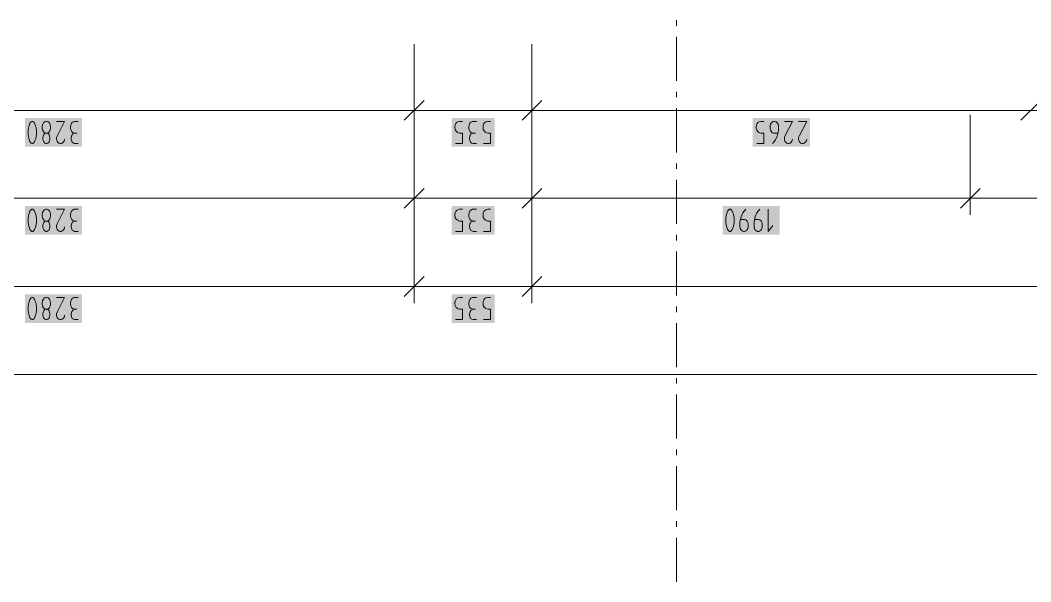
# Model space of a CAD drawing. Header units: millimetres. Extents: x 0 to 594, y 0 to 420.
# Drawn here: x 91.79 to 138.86, y 100.14 to 126.28 of the extents above; entities that cross this region are included whole.
import ezdxf

# ---------------------------------------------------------------- set-up
doc = ezdxf.new("R2010")
doc.units = ezdxf.units.MM
doc.header["$LTSCALE"] = 8
doc.layers.add('PDF_Koty delkove', color=7, linetype='Continuous')
doc.layers.add('PDF_Osy hlavni', color=7, linetype='Continuous')

msp = doc.modelspace()

# ---------------------------------------------------------------- linework, layer by layer
at = {"layer": 'PDF_Koty delkove', "lineweight": 18}
for points in [[(110.137, 122.081), (110.137, 125.156)], [(115.627, 122.081), (115.627, 125.156)], [(110.599, 122.543), (109.676, 121.62)], [(110.137, 122.85), (110.137, 122.081), (110.137, 121.313)], [(116.088, 122.543), (115.166, 121.62)], [(115.627, 122.85), (115.627, 122.081), (115.627, 121.313)], [(139.327, 122.543), (138.404, 121.62)], [(223.885, 122.081), (210.868, 122.081), (196.518, 122.081), (186.268, 122.081), (180.169, 122.081), (165.819, 122.081), (151.728, 122.081), (138.865, 122.081), (115.627, 122.081), (110.137, 122.081), (76.543, 122.081), (61.629, 122.081)], [(93.477, 121.569), (93.86, 121.569), (93.504, 120.885), (93.477, 120.817), (93.477, 120.714), (93.504, 120.646), (93.545, 120.595), (93.586, 120.56), (93.641, 120.544), (93.695, 120.544), (93.75, 120.56), (93.791, 120.595), (93.832, 120.646), (93.86, 120.748)], [(94.489, 121.569), (94.298, 121.569), (94.23, 121.534), (94.175, 121.483), (94.148, 121.398), (94.134, 121.329), (94.134, 121.26), (94.148, 121.175), (94.175, 121.108), (94.23, 121.056), (94.325, 121.022)], [(110.137, 117.988), (110.137, 121.867)], [(112.06, 120.544), (112.389, 120.544), (112.389, 121.022), (112.252, 121.022), (112.156, 121.056), (112.101, 121.108), (112.047, 121.193), (112.033, 121.26), (112.033, 121.329), (112.047, 121.398), (112.074, 121.465), (112.115, 121.517), (112.169, 121.552), (112.252, 121.569), (112.389, 121.569)], [(113.046, 121.569), (112.854, 121.569), (112.786, 121.534), (112.731, 121.483), (112.704, 121.398), (112.69, 121.329), (112.69, 121.26), (112.704, 121.175), (112.731, 121.108), (112.786, 121.056), (112.882, 121.022)], [(113.361, 121.193), (113.347, 121.26), (113.347, 121.329), (113.361, 121.398), (113.388, 121.465), (113.429, 121.517), (113.484, 121.552), (113.566, 121.569), (113.703, 121.569)], [(115.627, 117.988), (115.627, 121.867)], [(126.096, 120.544), (126.424, 120.544), (126.424, 121.022), (126.287, 121.022), (126.192, 121.056), (126.137, 121.108), (126.083, 121.193), (126.069, 121.26), (126.069, 121.329), (126.083, 121.398), (126.11, 121.465), (126.151, 121.517), (126.205, 121.552), (126.287, 121.569), (126.424, 121.569)], [(127.081, 121.022), (126.89, 121.022), (126.835, 121.039), (126.794, 121.073), (126.767, 121.108), (126.74, 121.158), (126.726, 121.227), (126.726, 121.363), (126.74, 121.432), (126.767, 121.483), (126.794, 121.517), (126.835, 121.552), (126.89, 121.569), (126.944, 121.569), (126.999, 121.552), (127.04, 121.517), (127.067, 121.483), (127.095, 121.432), (127.109, 121.363), (127.109, 121.124), (127.054, 120.885), (126.972, 120.714), (126.835, 120.544)], [(127.383, 121.569), (127.766, 121.569), (127.41, 120.885), (127.383, 120.817), (127.383, 120.714), (127.41, 120.646)], [(128.04, 121.569), (128.423, 121.569), (128.067, 120.885), (128.04, 120.817), (128.04, 120.714), (128.067, 120.646), (128.108, 120.595), (128.149, 120.56), (128.204, 120.544), (128.258, 120.544), (128.313, 120.56), (128.354, 120.595), (128.395, 120.646), (128.423, 120.748)], [(136.043, 117.988), (136.043, 121.867)], [(93.175, 120.748), (93.161, 120.68), (93.134, 120.612), (93.079, 120.56), (93.038, 120.544), (92.984, 120.544), (92.943, 120.56), (92.888, 120.612), (92.861, 120.68), (92.847, 120.748), (92.847, 120.817), (92.861, 120.885), (92.888, 120.953), (92.929, 121.004), (92.956, 121.022)], [(93.066, 121.022), (93.093, 121.004), (93.134, 120.953), (93.161, 120.885), (93.175, 120.817), (93.175, 120.748)], [(94.489, 120.544), (94.325, 120.544), (94.27, 120.56), (94.216, 120.595), (94.188, 120.646), (94.161, 120.748), (94.161, 120.817), (94.188, 120.919), (94.243, 120.988)], [(94.243, 120.988), (94.325, 121.022), (94.434, 121.022)], [(113.046, 120.544), (112.882, 120.544), (112.826, 120.56), (112.772, 120.595), (112.744, 120.646), (112.717, 120.748), (112.717, 120.817), (112.744, 120.919), (112.799, 120.988), (112.882, 121.022), (112.991, 121.022)], [(113.374, 120.544), (113.703, 120.544), (113.703, 121.022), (113.566, 121.022), (113.47, 121.056), (113.415, 121.108), (113.361, 121.193)], [(127.41, 120.646), (127.451, 120.595), (127.492, 120.56), (127.547, 120.544), (127.601, 120.544), (127.656, 120.56), (127.697, 120.595), (127.738, 120.646), (127.766, 120.748)], [(110.137, 113.882), (110.137, 118.785)], [(110.137, 118.757), (110.137, 117.988), (110.137, 117.219)], [(115.627, 113.882), (115.627, 118.785)], [(115.627, 118.757), (115.627, 117.988), (115.627, 117.219)], [(136.043, 118.757), (136.043, 117.988), (136.043, 117.219)], [(110.599, 118.449), (109.676, 117.527)], [(116.088, 118.449), (115.166, 117.527)], [(136.505, 118.449), (135.582, 117.527)], [(545.22, 117.988), (514.656, 117.988), (482.49, 117.988), (433.906, 117.988), (398.902, 117.988), (367.127, 117.988), (325.923, 117.988), (294.148, 117.988), (269.753, 117.988), (237.979, 117.988), (196.774, 117.988), (165, 117.988), (136.043, 117.988), (115.627, 117.988), (110.137, 117.988), (76.543, 117.988), (61.629, 117.988)], [(92.82, 117.235), (92.82, 117.167), (92.834, 117.082), (92.874, 116.997), (92.929, 116.945), (92.956, 116.928), (93.066, 116.928), (93.093, 116.945), (93.148, 116.997), (93.189, 117.082), (93.203, 117.167), (93.203, 117.235), (93.189, 117.321), (93.148, 117.407), (93.093, 117.458), (93.038, 117.475), (92.984, 117.475), (92.929, 117.458), (92.874, 117.407), (92.834, 117.321)], [(92.834, 117.321), (92.82, 117.235)], [(93.477, 117.475), (93.86, 117.475), (93.504, 116.792), (93.477, 116.723), (93.477, 116.62), (93.504, 116.553), (93.545, 116.502), (93.586, 116.467), (93.641, 116.45), (93.695, 116.45), (93.75, 116.467), (93.791, 116.502), (93.832, 116.553), (93.86, 116.654)], [(94.489, 117.475), (94.298, 117.475), (94.23, 117.44), (94.175, 117.389), (94.148, 117.304), (94.134, 117.235), (94.134, 117.167), (94.148, 117.082), (94.175, 117.014), (94.23, 116.963), (94.325, 116.928)], [(112.06, 116.45), (112.389, 116.45), (112.389, 116.928), (112.252, 116.928), (112.156, 116.963), (112.101, 117.014), (112.047, 117.099), (112.033, 117.167), (112.033, 117.235), (112.047, 117.304), (112.074, 117.372), (112.115, 117.423), (112.169, 117.458), (112.252, 117.475), (112.389, 117.475)], [(113.046, 117.475), (112.854, 117.475), (112.786, 117.44), (112.731, 117.389), (112.704, 117.304), (112.69, 117.235), (112.69, 117.167), (112.704, 117.082), (112.731, 117.014), (112.786, 116.963), (112.882, 116.928)], [(113.374, 116.45), (113.703, 116.45), (113.703, 116.928), (113.566, 116.928), (113.47, 116.963), (113.415, 117.014), (113.361, 117.099), (113.347, 117.167), (113.347, 117.235), (113.361, 117.304), (113.388, 117.372), (113.429, 117.423), (113.484, 117.458), (113.566, 117.475), (113.703, 117.475)], [(125.588, 117.475), (125.451, 117.304), (125.369, 117.133), (125.315, 116.894), (125.315, 116.654), (125.329, 116.587), (125.356, 116.535), (125.383, 116.502), (125.424, 116.467), (125.479, 116.45), (125.533, 116.45), (125.588, 116.467), (125.629, 116.502), (125.656, 116.535), (125.684, 116.587), (125.698, 116.654), (125.698, 116.792), (125.684, 116.859), (125.656, 116.928), (125.588, 116.979), (125.533, 116.997), (125.342, 116.997)], [(126.245, 117.475), (126.108, 117.304), (126.026, 117.133), (125.972, 116.894), (125.972, 116.654), (125.986, 116.587), (126.013, 116.535), (126.04, 116.502), (126.081, 116.467), (126.136, 116.45), (126.19, 116.45), (126.245, 116.467), (126.286, 116.502), (126.313, 116.535), (126.341, 116.587), (126.355, 116.654), (126.355, 116.792)], [(126.629, 117.475), (126.629, 116.45), (126.847, 116.723)], [(93.066, 116.928), (93.093, 116.911), (93.134, 116.859), (93.161, 116.792), (93.175, 116.723), (93.175, 116.654), (93.161, 116.587), (93.134, 116.518), (93.079, 116.467), (93.038, 116.45), (92.984, 116.45), (92.943, 116.467), (92.888, 116.518), (92.861, 116.587), (92.847, 116.654), (92.847, 116.723), (92.861, 116.792), (92.888, 116.859), (92.929, 116.911), (92.956, 116.928)], [(94.27, 116.467), (94.216, 116.502), (94.188, 116.553), (94.161, 116.654), (94.161, 116.723), (94.188, 116.825), (94.243, 116.894), (94.325, 116.928), (94.434, 116.928)], [(113.046, 116.45), (112.882, 116.45), (112.826, 116.467), (112.772, 116.502), (112.744, 116.553), (112.717, 116.654), (112.717, 116.723), (112.744, 116.825), (112.799, 116.894), (112.882, 116.928), (112.991, 116.928)], [(126.355, 116.792), (126.341, 116.859), (126.313, 116.928), (126.245, 116.979), (126.19, 116.997), (125.999, 116.997)], [(94.489, 116.45), (94.325, 116.45), (94.27, 116.467)], [(110.137, 114.65), (110.137, 113.882), (110.137, 113.113)], [(115.627, 114.65), (115.627, 113.882), (115.627, 113.113)], [(110.599, 114.343), (109.676, 113.42)], [(116.088, 114.343), (115.166, 113.42)], [(545.22, 113.882), (331.881, 113.882), (115.627, 113.882), (110.137, 113.882), (76.543, 113.882), (61.629, 113.882)], [(92.163, 112.958), (92.163, 112.753), (92.176, 112.652), (92.204, 112.532), (92.245, 112.429), (92.299, 112.36), (92.327, 112.344), (92.381, 112.344), (92.409, 112.36), (92.463, 112.429), (92.504, 112.532), (92.532, 112.652), (92.546, 112.753), (92.546, 112.958), (92.532, 113.061), (92.504, 113.18), (92.463, 113.283), (92.409, 113.352), (92.381, 113.369), (92.327, 113.369), (92.299, 113.352), (92.245, 113.283), (92.204, 113.18), (92.176, 113.061), (92.163, 112.958)], [(93.477, 113.369), (93.86, 113.369), (93.504, 112.685), (93.477, 112.617), (93.477, 112.514), (93.504, 112.447), (93.545, 112.395), (93.586, 112.36), (93.641, 112.344)], [(94.489, 113.369), (94.298, 113.369), (94.23, 113.334), (94.175, 113.283), (94.148, 113.198), (94.134, 113.129), (94.134, 113.061), (94.148, 112.975), (94.175, 112.908), (94.23, 112.857), (94.325, 112.822)], [(112.06, 112.344), (112.389, 112.344), (112.389, 112.822), (112.252, 112.822), (112.156, 112.857), (112.101, 112.908), (112.047, 112.993), (112.033, 113.061), (112.033, 113.129), (112.047, 113.198), (112.074, 113.266), (112.115, 113.317), (112.169, 113.352), (112.252, 113.369), (112.389, 113.369)], [(112.786, 113.334), (112.731, 113.283), (112.704, 113.198), (112.69, 113.129), (112.69, 113.061), (112.704, 112.975), (112.731, 112.908), (112.786, 112.857), (112.882, 112.822)], [(113.046, 113.369), (112.854, 113.369), (112.786, 113.334)], [(113.374, 112.344), (113.703, 112.344), (113.703, 112.822), (113.566, 112.822), (113.47, 112.857), (113.415, 112.908), (113.361, 112.993), (113.347, 113.061), (113.347, 113.129), (113.361, 113.198), (113.388, 113.266), (113.429, 113.317), (113.484, 113.352), (113.566, 113.369), (113.703, 113.369)], [(93.066, 112.822), (93.093, 112.804), (93.134, 112.753), (93.161, 112.685), (93.175, 112.617), (93.175, 112.548), (93.161, 112.48), (93.134, 112.412), (93.079, 112.36), (93.038, 112.344), (92.984, 112.344), (92.943, 112.36), (92.888, 112.412), (92.861, 112.48), (92.847, 112.548), (92.847, 112.617), (92.861, 112.685), (92.888, 112.753), (92.929, 112.804), (92.956, 112.822)], [(93.641, 112.344), (93.695, 112.344), (93.75, 112.36), (93.791, 112.395), (93.832, 112.447), (93.86, 112.548)], [(94.489, 112.344), (94.325, 112.344), (94.27, 112.36), (94.216, 112.395), (94.188, 112.447), (94.161, 112.548), (94.161, 112.617), (94.188, 112.719), (94.243, 112.788), (94.325, 112.822), (94.434, 112.822)], [(113.046, 112.344), (112.882, 112.344), (112.826, 112.36), (112.772, 112.395), (112.744, 112.447), (112.717, 112.548), (112.717, 112.617), (112.744, 112.719), (112.799, 112.788), (112.882, 112.822), (112.991, 112.822)], [(545.22, 109.782), (304.936, 109.782), (61.629, 109.782)]]:
    msp.add_lwpolyline(points, dxfattribs=at)
for points in [[(92.163, 121.158), (92.163, 120.953), (92.176, 120.851), (92.204, 120.732), (92.245, 120.629), (92.299, 120.56), (92.327, 120.544), (92.381, 120.544), (92.409, 120.56), (92.463, 120.629), (92.504, 120.732), (92.532, 120.851), (92.546, 120.953), (92.546, 121.158), (92.532, 121.26), (92.504, 121.38), (92.463, 121.483), (92.409, 121.552), (92.381, 121.569), (92.327, 121.569), (92.299, 121.552), (92.245, 121.483), (92.204, 121.38), (92.176, 121.26)], [(92.82, 121.329), (92.82, 121.26), (92.834, 121.175), (92.874, 121.09), (92.929, 121.039), (92.956, 121.022), (93.066, 121.022), (93.093, 121.039), (93.148, 121.09), (93.189, 121.175), (93.203, 121.26), (93.203, 121.329), (93.189, 121.414), (93.148, 121.5), (93.093, 121.552), (93.038, 121.569), (92.984, 121.569), (92.929, 121.552), (92.874, 121.5), (92.834, 121.414)], [(92.163, 117.064), (92.163, 116.859), (92.176, 116.758), (92.204, 116.638), (92.245, 116.535), (92.299, 116.467), (92.327, 116.45), (92.381, 116.45), (92.409, 116.467), (92.463, 116.535), (92.504, 116.638), (92.532, 116.758), (92.546, 116.859), (92.546, 117.064), (92.532, 117.167), (92.504, 117.287), (92.463, 117.389), (92.409, 117.458), (92.381, 117.475), (92.327, 117.475), (92.299, 117.458), (92.245, 117.389), (92.204, 117.287), (92.176, 117.167)], [(124.658, 117.064), (124.658, 116.859), (124.672, 116.758), (124.699, 116.638), (124.74, 116.535), (124.794, 116.467), (124.822, 116.45), (124.876, 116.45), (124.904, 116.467), (124.958, 116.535), (124.999, 116.638), (125.027, 116.758), (125.041, 116.859), (125.041, 117.064), (125.027, 117.167), (124.999, 117.287), (124.958, 117.389), (124.904, 117.458), (124.876, 117.475), (124.822, 117.475), (124.794, 117.458), (124.74, 117.389), (124.699, 117.287), (124.672, 117.167)], [(92.82, 113.129), (92.82, 113.061), (92.834, 112.975), (92.874, 112.89), (92.929, 112.839), (92.956, 112.822), (93.066, 112.822), (93.093, 112.839), (93.148, 112.89), (93.189, 112.975), (93.203, 113.061), (93.203, 113.129), (93.189, 113.214), (93.148, 113.3), (93.093, 113.352), (93.038, 113.369), (92.984, 113.369), (92.929, 113.352), (92.874, 113.3), (92.834, 113.214)]]:
    msp.add_lwpolyline(points, close=True, dxfattribs=at)
at = {"layer": 'PDF_Koty delkove', "color": 7, "lineweight": 18, "true_color": 0xffffff, "transparency": 33554559}
for points in [[(94.671, 121.723), (92.009, 121.723), (94.671, 120.39), (92.009, 120.39)], [(113.885, 121.723), (111.88, 121.723), (113.885, 120.39), (111.88, 120.39)], [(128.577, 121.723), (125.915, 121.723), (128.577, 120.39), (125.915, 120.39)], [(94.671, 117.629), (92.009, 117.629), (94.671, 116.297), (92.009, 116.297)], [(113.885, 117.629), (111.88, 117.629), (113.885, 116.297), (111.88, 116.297)], [(127.166, 117.629), (124.504, 117.629), (127.166, 116.297), (124.504, 116.297)], [(94.671, 113.523), (92.009, 113.523), (94.671, 112.19), (92.009, 112.19)], [(113.885, 113.523), (111.88, 113.523), (113.885, 112.19), (111.88, 112.19)]]:
    msp.add_solid(points, dxfattribs=at)
at = {"layer": 'PDF_Osy hlavni', "lineweight": 18}
for points in [[(122.36, 126.02), (122.36, 126.277)], [(122.36, 123.458), (122.36, 125.508)], [(122.36, 122.689), (122.36, 122.945)], [(122.36, 120.127), (122.36, 122.177)], [(122.36, 119.358), (122.36, 119.614)], [(122.36, 116.795), (122.36, 118.845)], [(122.36, 116.027), (122.36, 116.283)], [(122.36, 113.464), (122.36, 115.514)], [(122.36, 112.695), (122.36, 112.952)], [(122.36, 110.133), (122.36, 112.183)], [(122.36, 109.364), (122.36, 109.62)], [(122.36, 106.802), (122.36, 108.852)], [(122.36, 106.033), (122.36, 106.289)], [(122.36, 103.47), (122.36, 105.52)], [(122.36, 102.702), (122.36, 102.958)], [(122.36, 100.139), (122.36, 102.189)]]:
    msp.add_lwpolyline(points, dxfattribs=at)

doc.saveas('drawing.dxf')
